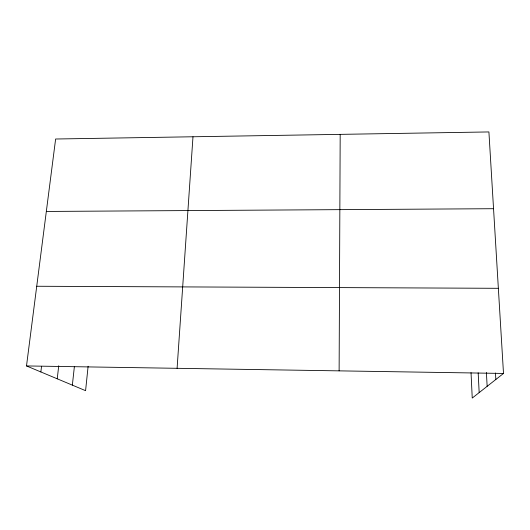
<?xml version="1.0" encoding="UTF-8"?>
<svg xmlns="http://www.w3.org/2000/svg" width="530" height="530" viewBox="0 0 530 530"><rect width="100%" height="100%" fill="white"/><g stroke="black" fill="none" stroke-linecap="round" stroke-linejoin="round"><path stroke-width="0.79" d="M339.12 370.861L340.187 134.368M177.093 368.31L192.986 136.773M88.119 366.257L85.582 390.676L26.5 365.938L55.63 139.012L488.905 131.937L503.5 373.451L472.243 398.063L471.031 372.636M72.352 385.138L74.399 366.429M57.233 378.804L58.744 365.72M40.856 371.947L41.552 366.296M46.329 211.444L493.543 208.707M36.729 286.253L498.352 288.307M26.5 365.938L503.5 373.451M495.457 373.001L495.835 379.487M486.401 372.471L487.143 386.33M478.173 372.835L479.173 392.604"/></g></svg>
